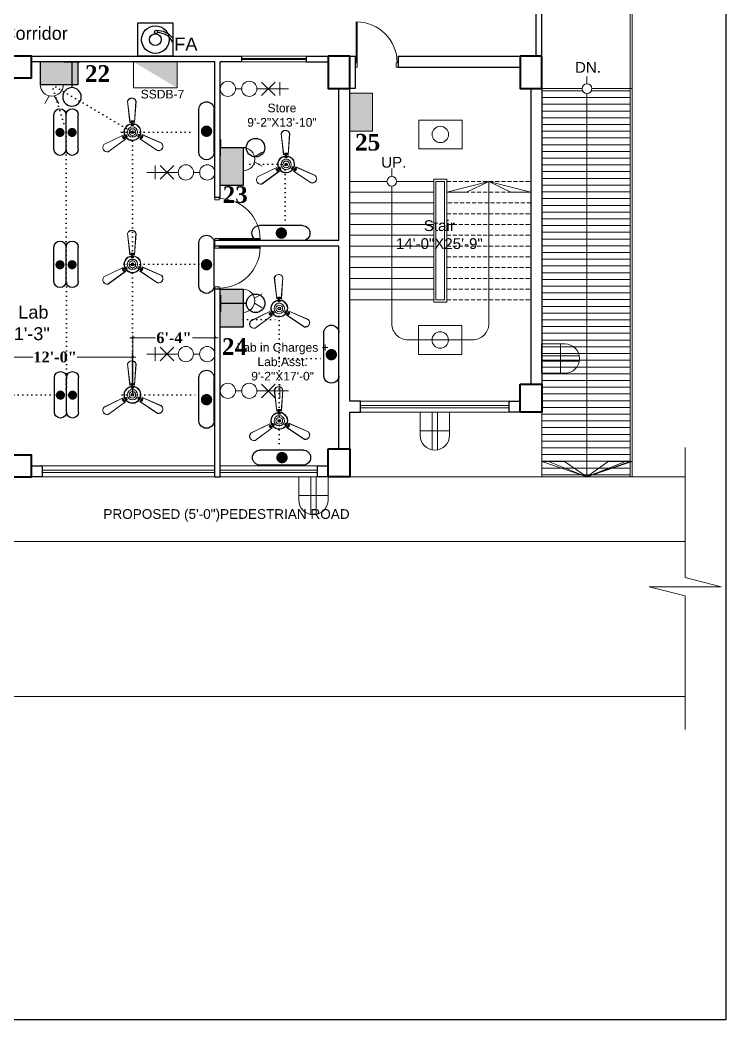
# Model space of a CAD drawing. Header units: inches. Extents: x -12 to 20935469, y -1604 to 24729220.
# Drawn here: x 20825584 to 20826238, y 24662370 to 24663298 of the extents above; entities that cross this region are included whole.
import ezdxf

# ---------------------------------------------------------------- set-up
doc = ezdxf.new("R2010")
doc.units = ezdxf.units.IN
doc.header["$LTSCALE"] = 0.03
doc.header["$MEASUREMENT"] = 0
doc.header["$PDMODE"] = 32
doc.header["$PDSIZE"] = 15
for name, pattern in [('ACAD_ISO02W100', [15, 12, -3]), ('DASHED2', [0.375, 0.25, -0.125]), ('DOT', [0.25, 0, -0.25])]:
    doc.linetypes.add(name, pattern=pattern)
for name, color, linetype, lineweight in [('0-elect.fixture-3 fan', 200, 'Continuous', 20), ('2', 7, 'Continuous', 9), ('AV_Text', 7, 'Continuous', 9), ('CL BOX', 90, 'ACAD_ISO02W100', 0), ('column', 1, 'Continuous', 40), ('Dimiention', 75, 'Continuous', 18), ('Door', 7, 'Continuous', 18), ('DOUBLE LIGHT', 210, 'Continuous', 0), ('E-CF', 4, 'Continuous', 30), ('Hatch', 253, 'Continuous', 15), ('line', 7, 'Continuous', 9), ('Main Wall', 7, 'Continuous', 30), ('RAIL', 23, 'Continuous', 13), ('STAIR', 46, 'Continuous', 15), ('wind.', 150, 'Continuous', 20)]:
    doc.layers.add(name, color=color, linetype=linetype, lineweight=lineweight)
for name, color, linetype in [('DIM TEXT 2025', 7, 'Continuous'), ('fire alarm', 10, 'Continuous'), ('H', 154, 'Continuous'), ('QP TEX', 7, 'Continuous'), ('SB TEXT', 215, 'DOT'), ('SSDB TXT', 7, 'Continuous'), ('TEXT', 7, 'Continuous'), ('w', 188, 'DOT')]:
    doc.layers.add(name, color=color, linetype=linetype)
doc.styles.add('2', font='swisscl.ttf')
doc.styles.add('RomanS', font='arial.ttf', dxfattribs={"height": 12})
doc.styles.get("Standard").update_dxf_attribs({"font": 'timesbd.ttf'})
doc.dimstyles.new('Standard 8', dxfattribs={"dimtxt": 7, "dimasz": 2, "dimexe": 2, "dimexo": 2, "dimgap": 2, "dimtad": 0, "dimdec": 0, "dimzin": 3, "dimdsep": 46, "dimlunit": 4, "dimtxsty": 'Standard', "dimblk": 'OBLIQUE', "dimcen": 3, "dimdle": 3, "dimclrd": 256, "dimclre": 256, "dimclrt": 256, "dimadec": 0, "dimazin": 0, "dimtfac": 1, "dimtdec": 0, "dimtix": 1, "dimtofl": 0, "dimtmove": 0, "dimatfit": 0, "dimldrblk": 'OBLIQUE', "dimfxl": 1, "dimtolj": 1, "dimtzin": 0, "dimlwd": -1, "dimlwe": -1, "dimarcsym": 0})

# ---------------------------------------------------------------- blocks, each defined once
blk = doc.blocks.new('$D40')
at = {"layer": 'Door'}
for p, q in [((1, 4), (1, 42)), ((2, 0), (2, 41.99)), ((1, 5), (0, 5)), ((2, 0), (0, 0)), ((2, 4), (1, 4)), ((39, 4), (38, 4)), ((38, 4), (38, 0)), ((40, 0), (38, 0)), ((40, 5), (38.99, 5)), ((39, 5), (39, 4))]:
    blk.add_line(p, q, dxfattribs=at)
blk.add_arc((1, 4), 38, 0, 90, dxfattribs=at)
blk = doc.blocks.new('E-CF')
at = {"layer": '0-elect.fixture-3 fan', "color": 230, "linetype": 'ByBlock', "lineweight": 13, "ltscale": 5}
for p, q in [((-1.45, 6.53), (-2.38, 20.87)), ((-1.35, 6.55), (-2.29, 20.85)), ((3.24, 20.73), (1.65, 6.48)), ((3.34, 20.73), (1.74, 6.45)), ((-19.63, -7.46), (-6.46, -1.71)), ((-19.57, -7.54), (-6.43, -1.8)), ((-4.99, -4.44), (-16.92, -12.4)), ((-4.93, -4.51), (-16.88, -12.49)), ((16.28, -13.26), (4.71, -4.73)), ((16.32, -13.17), (4.78, -4.66)), ((6.34, -2.1), (19.2, -8.44)), ((6.37, -2.01), (19.25, -8.36))]:
    blk.add_line(p, q, dxfattribs=at)
at = {"layer": '0-elect.fixture-3 fan', "color": 232, "linetype": 'ByBlock', "lineweight": 13, "ltscale": 5}
for p, q in [((-0.33, 6.68), (-0.62, 7.28)), ((-0.29, 7.46), (-0.15, 7.2)), ((-0.02, 6.87), (0.23, 7.01)), ((0.48, 7.43), (0.62, 7.18)), ((0.63, 6.66), (0.96, 7.25)), ((-0.35, 5.43), (-0.66, 4.81)), ((-0.35, 4.97), (-0.22, 4.72)), ((0.04, 5.2), (0.29, 5.33)), ((0.42, 4.9), (0.56, 4.65)), ((0.6, 5.41), (0.87, 4.78)), ((-6.08, -2.77), (-6.75, -2.79)), ((-6.68, -3.29), (-6.53, -3.05)), ((-6.31, -3.97), (-6.16, -3.73)), ((-5.94, -3.44), (-6.18, -3.29)), ((-5.62, -3.61), (-6, -4.17)), ((-4.99, -2.18), (-4.57, -1.62)), ((-4.52, -2.55), (-4.76, -2.41)), ((-4.53, -3.01), (-3.84, -2.97)), ((-4.46, -2.08), (-4.31, -1.83)), ((-4.13, -2.78), (-3.98, -2.54)), ((4.38, -3.22), (3.69, -3.14)), ((4.03, -2.81), (3.74, -2.8)), ((4.47, -2.17), (4.18, -2.17)), ((4.47, -2.63), (4.47, -2.91)), ((4.87, -2.41), (4.49, -1.83)), ((5.44, -3.87), (5.79, -4.45)), ((6.19, -4.13), (5.9, -4.12)), ((5.94, -3.05), (6.61, -3.1)), ((5.95, -3.42), (5.94, -3.7)), ((6.6, -3.47), (6.31, -3.46))]:
    blk.add_line(p, q, dxfattribs=at)
at = {"layer": '0-elect.fixture-3 fan', "color": 5, "lineweight": 13}
blk.add_line((0, 0), (0, 0), dxfattribs=at)
at = {"layer": '0-elect.fixture-3 fan', "color": 230, "linetype": 'ByBlock', "lineweight": 13, "ltscale": 5, "extrusion": (0, 0, -1)}
for centre, major_axis, start_param, end_param in [((0.46, 19.91), (-2.12, 2.12), 5.823867, 8.359631), ((0.46, 19.91), (-2.05, 2.05), 5.830329, 8.353169), ((0, 0), (-4.05, 4.05), 5.068563, 7.021343), ((0, 0), (-3.85, 3.85), 5.085186, 7.003917), ((0, 0), (4.72, 4.72), -1.003222, -0.833722), ((0, 0), (-4.05, 4.05), 0.879773, 2.832553), ((0, 0), (-3.85, 3.85), 0.896396, 2.815126), ((0, 0), (4.72, 4.72), -0.690743, -0.521244), ((0, 0), (-4.72, 4.72), 5.068843, 5.238343), ((0, 0), (4.72, 4.72), 3.185569, 3.355068), ((0, 0), (4.05, 4.05), 1.403372, 3.356151), ((0, 0), (-3.85, 3.85), 2.990791, 4.909522), ((0, 0), (4.72, 4.72), 1.403652, 1.573151), ((0, 0), (-4.72, 4.72), 2.66197, 2.831469), ((-17.47, -9.55), (-2.12, 2.12), 3.729471, 6.265236), ((-17.47, -9.55), (-2.05, 2.05), 3.735934, 6.258773), ((17, -10.35), (-2.12, 2.12), 1.635076, 4.170841), ((17, -10.35), (2.05, 2.05), 0.070743, 2.593582)]:
    blk.add_ellipse(centre, major_axis=major_axis, ratio=1, start_param=start_param, end_param=end_param, dxfattribs=at)
at = {"layer": '0-elect.fixture-3 fan', "color": 232, "linetype": 'ByBlock', "lineweight": 13, "ltscale": 5, "extrusion": (0, 0, -1)}
for centre, major_axis, start_param, end_param in [((-0.41, 7.39), (-0.169, 0.169), 5.038692, 7.013305), ((0, 0), (5.4, 5.4), -0.840677, -0.683789), ((-0.22, 7.33), (0.101, 0.101), 3.926991, 10.210176), ((0.11, 6.94), (0.101, 0.101), 3.926991, 10.210176), ((0.55, 7.31), (0.101, 0.101), 3.926991, 10.210176), ((0.75, 7.36), (-0.169, 0.169), 0.887007, 2.86162), ((-0.44, 4.71), (0.169, 0.169), 2.26283, 4.381754), ((-0.28, 4.84), (0.101, 0.101), 3.926991, 10.210176), ((0, 0), (3.17, 3.17), -0.878763, -0.645703), ((-2.18, 6.1), (-1.37, 1.37), 2.052913, 2.705807), ((0.17, 5.27), (0.101, 0.101), 3.926991, 10.210176), ((0.49, 4.78), (0.101, 0.101), 3.926991, 10.210176), ((2.58, 5.99), (1.46, 1.46), 3.643048, 4.257264), ((0.66, 4.68), (0.169, 0.169), 0.376965, 2.49589), ((-6.75, -3.02), (0.169, 0.169), 3.505001, 5.479614), ((0, 0), (-5.4, 5.4), 4.91891, 5.075797), ((-6.6, -3.17), (0.101, 0.101), 3.926991, 10.210176), ((-6.19, -4.04), (0.169, 0.169), 1.373501, 3.348114), ((-6.24, -3.85), (0.101, 0.101), 3.926991, 10.210176), ((-6.06, -3.36), (0.101, 0.101), 3.926991, 10.210176), ((-6.47, -0.75), (1.46, 1.46), 1.548653, 2.162869), ((-4.19, -4.93), (-1.37, 1.37), 6.241703, 6.894597), ((-4.64, -2.48), (-0.101, 0.101), 5.497787, 11.780972), ((-4.38, -1.76), (-0.169, 0.169), 6.136552, 8.255476), ((-4.38, -1.96), (-0.101, 0.101), 5.497787, 11.780972), ((-4.05, -2.66), (0.101, 0.101), 3.926991, 10.210176), ((0, 0), (-3.17, 3.17), 4.880824, 5.113884), ((-3.86, -2.73), (0.169, 0.169), 0.168435, 2.287359), ((3.72, -2.9), (0.169, 0.169), 2.471361, 4.590285), ((0, 0), (-3.17, 3.17), 2.786429, 3.019489), ((3.89, -2.81), (0.101, 0.101), 3.926991, 10.210176), ((4.29, -1.97), (-0.169, 0.169), 5.928021, 8.046946), ((4.33, -2.17), (0.101, 0.101), 3.926991, 10.210176), ((4.47, -2.77), (0.101, 0.101), 3.926991, 10.210176), ((3.89, -5.22), (-1.46, 1.46), 1.025054, 1.63927), ((6.36, -1.16), (1.37, 1.37), 2.576511, 3.229406), ((6, -4.32), (-0.169, 0.169), 2.981402, 4.956015), ((5.95, -3.56), (-0.101, 0.101), 5.497787, 11.780972), ((6.05, -4.13), (0.101, 0.101), 3.926991, 10.210176), ((0, 0), (-5.4, 5.4), 2.824515, 2.981402), ((6.45, -3.47), (-0.101, 0.101), 5.497787, 11.780972), ((6.6, -3.33), (-0.169, 0.169), 0.849902, 2.824515)]:
    blk.add_ellipse(centre, major_axis=major_axis, ratio=1, start_param=start_param, end_param=end_param, dxfattribs=at)
at = {"layer": '0-elect.fixture-3 fan', "linetype": 'ByBlock', "lineweight": 13, "ltscale": 5, "extrusion": (0, 0, -1)}
blk.add_ellipse((0.01, 0.03), major_axis=(-2.47, 2.47), ratio=1, start_param=5.497787, end_param=11.780972, dxfattribs=at)
at = {"layer": '0-elect.fixture-3 fan', "color": 200, "linetype": 'ByBlock', "lineweight": 13, "ltscale": 5, "extrusion": (0, 0, -1)}
blk.add_ellipse((0, 0), major_axis=(-1.61, 1.61), ratio=1, start_param=5.497787, end_param=11.780972, dxfattribs=at)
at = {"layer": '0-elect.fixture-3 fan', "color": 190, "linetype": 'ByBlock', "lineweight": 13, "ltscale": 5, "extrusion": (0, 0, -1)}
for major_axis, start_param, end_param in [((0.666, 0.666), 3.926991, 10.210176), ((-0.461, 0.461), 5.497787, 11.780972)]:
    blk.add_ellipse((0, 0), major_axis=major_axis, ratio=1, start_param=start_param, end_param=end_param, dxfattribs=at)
blk = doc.blocks.new('FDDF')
at = {"layer": 'line', "color": 6, "linetype": 'Continuous', "lineweight": 25, "ltscale": 50}
for p, q in [((7351582.6, 3307777.3), (7351582.6, 3307351.8)), ((7351732.3, 3307777.3), (7351732.3, 3307351.8))]:
    blk.add_line(p, q, dxfattribs=at)
at = {"layer": 'line', "color": 6, "linetype": 'Continuous', "lineweight": 40, "ltscale": 50, "const_width": 56.1}
blk.add_lwpolyline([(7351657.4, 3307596.9, 1), (7351657.4, 3307540.8, 1)], format="xyb", close=True, dxfattribs=at)
at = {"layer": 'line', "color": 6, "linetype": 'Continuous', "lineweight": 25, "ltscale": 50}
for centre, start, end in [((7351657.4, 3307777.3), 0, 180), ((7351657.4, 3307351.8), 180, 0)]:
    blk.add_arc(centre, 74.8, start, end, dxfattribs=at)
blk = doc.blocks.new('GGGGTG')
at = {"layer": 'line', "color": 5, "lineweight": -3, "xscale": -0.05365266185709679, "yscale": 0.05365266185709679, "zscale": 0.05365266185709679, "rotation": 270}
for p in [(11622999.06, 1222003.23), (11622999.06, 1221995.2)]:
    blk.add_blockref('FDDF', p, dxfattribs=at)
blk = doc.blocks.new('_Oblique')
at = {"color": 0, "linetype": 'ByBlock', "lineweight": -2}
blk.add_line((-0.5, -0.5), (0.5, 0.5), dxfattribs=at)
blk = doc.blocks.new('*D265')
at = {"layer": 'Defpoints', "color": 0, "transparency": 16777216}
for p in [(20825687.96, 24662985.27), (20825544.41, 24662950.28), (20825687.96, 24662950.28)]:
    blk.add_point(p, dxfattribs=at)
at = {"layer": 'DIM TEXT 2025', "lineweight": 0, "transparency": 16777216}
for p, q in [((20825541.41, 24662985.27), (20825595.61, 24662985.27)), ((20825544.41, 24662950.28), (20825544.41, 24662987.27)), ((20825690.96, 24662985.27), (20825636.76, 24662985.27)), ((20825687.96, 24662950.28), (20825687.96, 24662987.27))]:
    blk.add_line(p, q, dxfattribs=at)
at = {"layer": 'DIM TEXT 2025', "lineweight": 0, "transparency": 16777216, "xscale": 2, "yscale": 2, "zscale": 2, "rotation": 180}
blk.add_blockref('_Oblique', (20825544.41, 24662985.27), dxfattribs=at)
at = {"layer": 'DIM TEXT 2025', "lineweight": 0, "transparency": 16777216, "xscale": 2, "yscale": 2, "zscale": 2}
blk.add_blockref('_Oblique', (20825687.96, 24662985.27), dxfattribs=at)
at = {"layer": 'DIM TEXT 2025', "lineweight": 0, "transparency": 16777216, "insert": (20825616.18, 24662985.27), "char_height": 10, "attachment_point": 5}
blk.add_mtext('\\A1;12\'-0"', dxfattribs=at)
blk = doc.blocks.new('*D82')
at = {"layer": 'Defpoints', "color": 0, "transparency": 16777216}
for p in [(20825764.34, 24663003.16), (20825688.41, 24662950.28), (20825764.34, 24662950.28)]:
    blk.add_point(p, dxfattribs=at)
at = {"layer": 'DIM TEXT 2025', "lineweight": 0, "transparency": 16777216}
for p, q in [((20825685.41, 24663003.16), (20825709.29, 24663003.16)), ((20825688.41, 24662950.28), (20825688.41, 24663005.16)), ((20825767.34, 24663003.16), (20825743.47, 24663003.16)), ((20825764.34, 24662950.28), (20825764.34, 24663005.16))]:
    blk.add_line(p, q, dxfattribs=at)
at = {"layer": 'DIM TEXT 2025', "lineweight": 0, "transparency": 16777216, "xscale": 2, "yscale": 2, "zscale": 2, "rotation": 180}
blk.add_blockref('_Oblique', (20825688.41, 24663003.16), dxfattribs=at)
at = {"layer": 'DIM TEXT 2025', "lineweight": 0, "transparency": 16777216, "xscale": 2, "yscale": 2, "zscale": 2}
blk.add_blockref('_Oblique', (20825764.34, 24663003.16), dxfattribs=at)
at = {"layer": 'DIM TEXT 2025', "lineweight": 0, "transparency": 16777216, "insert": (20825726.38, 24663003.16), "char_height": 10, "attachment_point": 5}
blk.add_mtext('\\A1;6\'-4"', dxfattribs=at)
blk = doc.blocks.new('GGGFGFG')
at = {"layer": 'line', "color": 4, "ltscale": 50}
for p, q in [((7356688.2, 3293208.1), (7357003, 3293208.1)), ((7356688.2, 3292998.4), (7356688.2, 3293208.1)), ((7357003, 3293208.1), (7357003, 3292998.4)), ((7357003, 3292998.4), (7356688.2, 3292998.4))]:
    blk.add_line(p, q, dxfattribs=at)
blk.add_circle((7356845.6, 3293103.2), 59.6, dxfattribs=at)
blk = doc.blocks.new('fgftrfteter')
at = {"layer": 'Dimiention', "color": 4, "ltscale": 50}
for p, q in [((4580895, 2288123), (4580808, 2288269)), ((4580989, 2288123), (4581076, 2288269)), ((4580720, 2287906), (4581164, 2287906))]:
    blk.add_line(p, q, dxfattribs=at)
blk.add_arc((4580942, 2287906), 222, 0, 180, dxfattribs=at)
blk = doc.blocks.new('2PIN')
at = {"layer": 'H', "true_color": 0x000000, "transparency": 33554567}
h = blk.add_hatch(color=18, dxfattribs=at)
h.dxf.hatch_style = 1
h.paths.add_polyline_path([(20823027, 24658981.2), (20822972.3, 24658981.2), (20822972.3, 24658948.3), (20823027, 24658948.3)])
blk.add_lwpolyline([(20822972.3, 24658981.2), (20823027, 24658981.2), (20823027, 24658948.3), (20822972.3, 24658948.3)], close=True)
at = {"layer": '2', "color": 6, "lineweight": 25, "transparency": 33554648, "xscale": 0.07559514081214198, "yscale": 0.07559514081214198, "zscale": 0.07559514081214198}
blk.add_blockref('fgftrfteter', (20476692.1, 24486026.6), dxfattribs=at)
blk = doc.blocks.new('JUJUJUKIII')
at = {"layer": 'H', "ltscale": 50, "true_color": 0x999999, "transparency": 33554556}
h = blk.add_hatch(color=253, dxfattribs=at)
h.dxf.hatch_style = 1
h.paths.add_polyline_path([(7363219.9, 3291034.2), (7363425.7, 3291034.2), (7363425.7, 3291376.7), (7363219.9, 3291376.7)])
at = {"layer": 'Dimiention', "color": 4, "ltscale": 50}
blk.add_lwpolyline([(7363219.9, 3291034.2), (7363425.7, 3291034.2), (7363425.7, 3291376.7), (7363219.9, 3291376.7)], close=True, dxfattribs=at)
blk = doc.blocks.new('bulb')
at = {"layer": 'line', "color": 4, "lineweight": 25, "ltscale": 50}
for p, q in [((20823168.7, 24658803.9), (20823168.7, 24658777.6)), ((20823168.7, 24658790.8), (20823209.9, 24658790.8))]:
    blk.add_line(p, q, dxfattribs=at)
blk.add_circle((20823224.6, 24658790.8), 14.7, dxfattribs=at)
blk = doc.blocks.new('DFDEDRFE')
at = {"layer": 'Dimiention', "ltscale": 50}
for p, q in [((7351174, 3290082), (7350910, 3290082)), ((7350959, 3289749), (7350959, 3290082)), ((7351174, 3290082), (7351174, 3289749)), ((7351174, 3289945), (7350745, 3289945)), ((7351174, 3289886), (7350745, 3289886)), ((7351174, 3289749), (7350910, 3289749))]:
    blk.add_line(p, q, dxfattribs=at)
blk.add_arc((7350910, 3289915), 167, 90, 270, dxfattribs=at)
blk = doc.blocks.new('U7TYT')
at = {"layer": 'Dimiention', "ltscale": 50, "transparency": 33554590}
h = blk.add_hatch(color=253, dxfattribs=at)
h.dxf.hatch_style = 1
h.paths.add_polyline_path([(7347319.5, 3290479.6), (7346977, 3290273.9), (7347319.5, 3290273.9)])
at = {"layer": 'Dimiention', "color": 4, "ltscale": 50}
blk.add_lwpolyline([(7347319.5, 3290273.9), (7347319.5, 3290479.6), (7346977, 3290479.6), (7346977, 3290273.9)], close=True, dxfattribs=at)
blk = doc.blocks.new('gy')
at = {"layer": 'Dimiention', "color": 18, "ltscale": 50, "true_color": 0x000000}
for p, q in [((3543696.38, 5183214.14), (3543682.58, 5183214.14)), ((3543686.26, 5183217.13), (3543686.26, 5183211.14)), ((3543688.4, 5183217.13), (3543694.39, 5183211.14)), ((3543694.39, 5183217.13), (3543688.4, 5183211.14)), ((3543705.77, 5183214.14), (3543703.06, 5183214.14))]:
    blk.add_line(p, q, dxfattribs=at)
for centre in [(3543699.72, 5183214.14), (3543709.11, 5183214.14)]:
    blk.add_circle(centre, 3.34, dxfattribs=at)
blk = doc.blocks.new('fire alrm')
at = {"layer": 'fire alarm'}
blk.add_lwpolyline([(20824372.37, 24663295.02), (20824404.8, 24663295.02), (20824404.8, 24663264.04), (20824372.37, 24663264.04)], close=True, dxfattribs=at)
at = {"layer": 'fire alarm', "ltscale": 50}
for centre, radius in [((20824388.59, 24663279.53), 12.75), ((20824388.58, 24663279.53), 5.49)]:
    blk.add_circle(centre, radius, dxfattribs=at)
at = {"layer": 'fire alarm'}
blk.add_circle((20824389.11, 24663286.53), 1.46, dxfattribs=at)
for centre, radius, start, end in [((20824390.38, 24663269.56), 18.31, 38.0837, 92.10277), ((20824390.4, 24663269.89), 16.11, 26.61592, 89.70005)]:
    blk.add_arc(centre, radius, start, end, dxfattribs=at)
at = {"insert": (20824406.14, 24663281.42), "char_height": 12, "attachment_point": 1, "style": 'RomanS'}
blk.add_mtext_dynamic_manual_height_columns('FA', width=21.6697, gutter_width=60, heights=[0], dxfattribs=at)

msp = doc.modelspace()

# ---------------------------------------------------------------- hatches: boundary and pattern name
at = {"layer": 'STAIR', "lineweight": 5}
h = msp.add_hatch(dxfattribs=at)
h.set_pattern_fill('ANSI31', color=253, scale=50, angle=135)
h.set_pattern_definition([(180, (-6894.41, -60761.468), (-4e-16, -6.25), [])])
edge = h.paths.add_edge_path()
edge.add_arc((20826109.34, 24663234.26), 4.45, 180, 360)
edge.add_line((20826113.79, 24663234.26), (20826149.34, 24663234.26))
edge.add_line((20826149.34, 24663234.26), (20826149.34, 24662874.26))
edge.add_line((20826149.34, 24662874.26), (20826067.34, 24662874.26))
edge.add_line((20826067.34, 24662874.26), (20826067.34, 24663234.26))
edge.add_line((20826067.34, 24663234.26), (20826104.9, 24663234.26))

# ---------------------------------------------------------------- linework, layer by layer
at = {"layer": 'column', "lineweight": 40, "ltscale": 20}
for points in [[(20825564.37, 24663264.28), (20825564.37, 24663244.28), (20825594.37, 24663244.28), (20825594.37, 24663264.28)], [(20825889.37, 24663264.28), (20825869.37, 24663264.28), (20825869.37, 24663234.28), (20825889.37, 24663234.28)], [(20826067.34, 24663264.28), (20826047.34, 24663264.28), (20826047.34, 24663234.28), (20826067.34, 24663234.28)], [(20826047.34, 24662960.25), (20826067.34, 24662960.25), (20826067.34, 24662934.25), (20826047.34, 24662934.25)], [(20825869.37, 24662900.28), (20825889.37, 24662900.28), (20825889.37, 24662874.28), (20825869.37, 24662874.28)], [(20825564.37, 24662894.28), (20825564.37, 24662874.28), (20825594.37, 24662874.28), (20825594.37, 24662894.28)]]:
    msp.add_lwpolyline(points, close=True, dxfattribs=at)
at = {"layer": 'Defpoints'}
msp.add_lwpolyline([(20823799.37, 24663985.03), (20826238.23, 24663985.03), (20826238.23, 24662370.32), (20823799.37, 24662370.32)], close=True, dxfattribs=at)
at = {"layer": 'Hatch'}
for p, q in [((20826067.34, 24663234.26), (20826104.9, 24663234.26)), ((20826113.79, 24663234.26), (20826151.34, 24663234.26)), ((20826200.47, 24662901.42), (20826200.47, 24662780.74)), ((20825889.37, 24662874.28), (20826200.47, 24662874.29)), ((20826200.47, 24662780.74), (20826233.87, 24662772.29)), ((20826200.47, 24662772.29), (20826167.07, 24662772.29)), ((20826200.47, 24662763.83), (20826167.07, 24662772.29)), ((20826233.87, 24662772.29), (20826200.47, 24662772.29)), ((20826200.47, 24662763.83), (20826200.47, 24662639.88)), ((20823870.42, 24662670.29), (20826200.47, 24662670.29))]:
    msp.add_line(p, q, dxfattribs=at)
at = {"layer": 'Hatch', "lineweight": 0}
msp.add_line((20825377.34, 24662814.29), (20826200.47, 24662814.29), dxfattribs=at)
at = {"layer": 'Main Wall', "lineweight": 30}
for p, q in [((20826062.34, 24663264.28), (20826062.34, 24663339.28)), ((20826067.34, 24663264.28), (20826067.34, 24663339.28)), ((20825594.37, 24663264.26), (20825789.37, 24663264.27)), ((20825789.37, 24663264.27), (20825789.37, 24663264.27)), ((20825789.37, 24663259.27), (20825789.37, 24663264.27)), ((20825849.37, 24663259.27), (20825849.37, 24663264.27)), ((20825849.37, 24663264.27), (20825869.37, 24663264.27)), ((20825934.37, 24663264.29), (20826047.34, 24663264.29)), ((20825934.37, 24663264.29), (20825934.37, 24663254.26)), ((20825764.37, 24663259.27), (20825594.37, 24663259.26)), ((20825764.37, 24663133.29), (20825764.37, 24663259.27)), ((20825789.37, 24663259.27), (20825769.37, 24663259.27)), ((20825769.37, 24663133.29), (20825769.37, 24663259.27)), ((20825849.37, 24663259.27), (20825869.37, 24663259.27)), ((20825934.37, 24663254.26), (20826047.34, 24663254.26)), ((20825879.37, 24663093.29), (20825879.37, 24663234.28)), ((20825889.37, 24662944.25), (20825889.37, 24663234.28)), ((20826057.34, 24663234.26), (20826057.34, 24662960.25)), ((20826067.34, 24663234.26), (20826067.34, 24662960.25)), ((20825769.37, 24663133.29), (20825764.37, 24663133.29)), ((20825764.37, 24663088.29), (20825764.37, 24663093.29)), ((20825879.37, 24663093.29), (20825764.37, 24663093.29)), ((20825879.37, 24663088.29), (20825764.37, 24663088.29)), ((20825879.37, 24662900.28), (20825879.37, 24663088.29)), ((20825764.37, 24662874.28), (20825764.37, 24663048.29)), ((20825769.37, 24663048.29), (20825764.37, 24663048.29)), ((20825769.37, 24662874.28), (20825769.37, 24663048.29)), ((20825889.37, 24662900.28), (20825889.37, 24662934.25)), ((20825764.37, 24662874.28), (20825769.37, 24662874.28))]:
    msp.add_line(p, q, dxfattribs=at)
msp.add_lwpolyline([(20825894.37, 24663234.26), (20825889.37, 24663234.26), (20825889.37, 24663264.28), (20825894.37, 24663264.28)], close=True, dxfattribs=at)
for points in [[(20825889.37, 24662934.25), (20825899.37, 24662934.25), (20825899.37, 24662944.25), (20825889.37, 24662944.25)], [(20826047.34, 24662934.25), (20826037.34, 24662934.25), (20826037.34, 24662944.25), (20826047.34, 24662944.25)], [(20825594.37, 24662884.28), (20825604.37, 24662884.28), (20825604.37, 24662874.28), (20825594.37, 24662874.28)], [(20825869.37, 24662874.28), (20825859.37, 24662874.28), (20825859.37, 24662884.28), (20825869.37, 24662884.28)]]:
    msp.add_lwpolyline(points, dxfattribs=at)
at = {"layer": 'RAIL', "lineweight": 9}
for p, q in [((20826067.34, 24662888.53), (20826073.55, 24662888.53)), ((20826151.34, 24662888.53), (20826145.14, 24662888.53))]:
    msp.add_line(p, q, dxfattribs=at)
at = {"layer": 'RAIL', "color": 6, "lineweight": 5}
for points in [[(20825979.34, 24663150.25), (20825967.34, 24663150.25), (20825967.34, 24663036.25), (20825979.34, 24663036.25)], [(20825977.34, 24663148.25), (20825969.34, 24663148.25), (20825969.34, 24663038.25), (20825977.34, 24663038.25)]]:
    msp.add_lwpolyline(points, close=True, dxfattribs=at)
at = {"layer": 'STAIR', "color": 253, "lineweight": 5}
for p, q in [((20826149.34, 24663412.26), (20826149.34, 24662874.26)), ((20826151.34, 24663414.26), (20826151.34, 24662874.26)), ((20826109.34, 24663238.7), (20826109.34, 24663245.49)), ((20826067.34, 24662934.25), (20826067.34, 24662874.28)), ((20826109.34, 24662874.28), (20826067.34, 24662888.53)), ((20826073.55, 24662888.53), (20826109.34, 24662874.28)), ((20826109.34, 24662874.28), (20826151.34, 24662888.53)), ((20826145.14, 24662888.53), (20826109.34, 24662874.28))]:
    msp.add_line(p, q, dxfattribs=at)
at = {"layer": 'STAIR', "lineweight": 9}
msp.add_line((20825928.36, 24663160.34), (20825928.36, 24663152.69), dxfattribs=at)
at = {"layer": 'STAIR', "color": 32, "lineweight": 5}
for p, q in [((20825889.37, 24663148.25), (20825923.91, 24663148.25)), ((20825932.8, 24663148.25), (20825967.34, 24663148.25)), ((20825889.37, 24663138.25), (20825967.34, 24663138.25)), ((20825889.37, 24663128.25), (20825967.34, 24663128.25)), ((20825889.37, 24663118.25), (20825967.34, 24663118.25)), ((20825889.37, 24663108.25), (20825967.34, 24663108.25)), ((20825889.37, 24663098.25), (20825967.34, 24663098.25)), ((20825889.37, 24663088.25), (20825967.34, 24663088.25)), ((20825889.37, 24663078.25), (20825967.34, 24663078.25)), ((20825889.37, 24663068.25), (20825967.34, 24663068.25)), ((20825889.37, 24663058.25), (20825967.34, 24663058.25)), ((20825889.37, 24663048.25), (20825967.34, 24663048.25)), ((20825889.37, 24663038.25), (20825967.34, 24663038.25))]:
    msp.add_line(p, q, dxfattribs=at)
at = {"layer": 'STAIR', "color": 32, "linetype": 'DASHED2', "lineweight": 5, "ltscale": 500}
for p, q in [((20825979.34, 24663148.25), (20826057.34, 24663148.25)), ((20825979.34, 24663138.25), (20826057.34, 24663138.25)), ((20826057.34, 24663128.25), (20825979.34, 24663128.25)), ((20825979.34, 24663118.25), (20826057.34, 24663118.25)), ((20825979.34, 24663108.25), (20826057.34, 24663108.25)), ((20825979.34, 24663098.25), (20826057.34, 24663098.25)), ((20825979.34, 24663088.25), (20826057.34, 24663088.25)), ((20825979.34, 24663078.25), (20826057.34, 24663078.25)), ((20825979.34, 24663068.25), (20826057.34, 24663068.25)), ((20825979.34, 24663058.25), (20826057.34, 24663058.25)), ((20825979.34, 24663048.25), (20826057.34, 24663048.25)), ((20825979.34, 24663038.25), (20826057.34, 24663038.25))]:
    msp.add_line(p, q, dxfattribs=at)
at = {"layer": 'STAIR', "color": 253, "lineweight": 5}
msp.add_lwpolyline([(20826109.34, 24663229.81), (20826109.35, 24662874.28), (20826067.34, 24662888.53), (20826088.43, 24662888.42), (20826109.35, 24662874.29), (20826149.34, 24662888.53), (20826129.08, 24662888.5), (20826109.34, 24662874.29)], dxfattribs=at)
at = {"layer": 'STAIR', "lineweight": 9}
msp.add_lwpolyline([(20826018.34, 24663148.25), (20826057.34, 24663138.25), (20826038.69, 24663138.25), (20826018.34, 24663148.25), (20825979.34, 24663138.25), (20825997.77, 24663138.25), (20826018.34, 24663148.25), (20826018.34, 24663016.25, -0.414214), (20826003.34, 24663001.25), (20825943.36, 24663001.25, -0.414214), (20825928.36, 24663016.25), (20825928.36, 24663143.8)], format="xyb", dxfattribs=at)
at = {"layer": 'STAIR', "color": 253, "lineweight": 5}
msp.add_circle((20826109.34, 24663234.26), 4.45, dxfattribs=at)
at = {"layer": 'STAIR', "lineweight": 9}
msp.add_circle((20825928.36, 24663148.25), 4.45, dxfattribs=at)
at = {"layer": 'w', "linetype": 'DOT', "lineweight": 30, "ltscale": 550, "transparency": 33554661}
for p, q in [((20825613.15, 24663238.15), (20825687.96, 24663193.97)), ((20825613.15, 24663238.15), (20825626.36, 24663195.2)), ((20825626.4, 24663193.97), (20825626.81, 24662950.28)), ((20825677.79, 24663193.97), (20825749.61, 24663193.97)), ((20825678.29, 24663193.97), (20825688.04, 24663193.97)), ((20825688.04, 24663193.97), (20825687.96, 24662949.18)), ((20825830.43, 24663164), (20825790.52, 24663164.39)), ((20825829.65, 24663163.22), (20825829.65, 24663107.31)), ((20825749.61, 24663071.34), (20825678.29, 24663071.29)), ((20825824.06, 24662926.17), (20825824.06, 24663030.84)), ((20825790.5, 24663020.09), (20825824.06, 24663020.09)), ((20825687.97, 24662988.88), (20825687.96, 24662950.28)), ((20825824.06, 24662983.97), (20825865.35, 24662983.97)), ((20825626.33, 24662968.53), (20825626.32, 24662950.28)), ((20825544.04, 24662950.28), (20825638.04, 24662950.28)), ((20825678.29, 24662950.28), (20825749.61, 24662950.28)), ((20825824.06, 24662926.17), (20825824.06, 24662899.04))]:
    msp.add_line(p, q, dxfattribs=at)
at = {"layer": 'wind.', "lineweight": 5}
for p, q in [((20825789.37, 24663264.27), (20825849.37, 24663264.27)), ((20825789.37, 24663262.27), (20825849.37, 24663262.27)), ((20825789.37, 24663261.27), (20825849.37, 24663261.27)), ((20825789.37, 24663259.27), (20825849.37, 24663259.27)), ((20826037.34, 24662944.25), (20825898.99, 24662944.25)), ((20826037.34, 24662940.25), (20825899.37, 24662940.25)), ((20826037.34, 24662938.25), (20825899.37, 24662938.25)), ((20826037.34, 24662934.25), (20825899.37, 24662934.25)), ((20825604.37, 24662884.28), (20825764.37, 24662884.28)), ((20825604.37, 24662880.28), (20825764.37, 24662880.28)), ((20825604.37, 24662880.28), (20825764.37, 24662880.28)), ((20825769.37, 24662884.28), (20825859.37, 24662884.28)), ((20825769.37, 24662880.28), (20825859.37, 24662880.28)), ((20825769.37, 24662880.28), (20825859.37, 24662880.28)), ((20825604.37, 24662878.28), (20825764.37, 24662878.28)), ((20825604.37, 24662878.28), (20825764.37, 24662878.28)), ((20825604.37, 24662874.28), (20825764.37, 24662874.28)), ((20825769.37, 24662878.28), (20825859.37, 24662878.28)), ((20825769.37, 24662874.28), (20825859.37, 24662874.28))]:
    msp.add_line(p, q, dxfattribs=at)

# ---------------------------------------------------------------- block references
for name, p, xscale, yscale, zscale, rotation in [('2PIN', (7437081.11, 40518193.37), -0.6429687876420657, 0.6429687876420657, 0.6429687876420657, 180), ('bulb', (35220816.5, 36819303.77), -0.5837749611745884, 0.5837749611745884, 0.5837749611745884, 90), ('bulb', (8658687.01, 10277323.19), 0.5837749611745884, 0.5837749611745884, 0.5837749611745884, 359.9560526296512), ('2PIN', (4981109.32, 38063858.03), 0.6429687876420657, 0.6429687876420657, 0.6429687876420657, 269.9560526296513), ('2PIN', (4981109.3, 38063726.75), 0.6429687876420657, 0.6429687876420657, 0.6429687876420657, 269.9560526296513), ('bulb', (8658687.07, 10277178.76), 0.5837749611745884, 0.5837749611745884, 0.5837749611745884, 359.9560526296512)]:
    msp.add_blockref(name, p, dxfattribs=dict(xscale=xscale, yscale=yscale, zscale=zscale, rotation=rotation))
at = {"layer": 'CL BOX', "color": 5, "xscale": -0.127552882082143, "yscale": 0.127552882082143, "zscale": 0.127552882082143, "rotation": 359.9998993550784}
for p in [(21764359.53, 24243145.32), (21764359.4, 24242954.64)]:
    msp.add_blockref('GGGFGFG', p, dxfattribs=at)
at = {"layer": 'Dimiention', "yscale": 2.112111447955701, "zscale": 2.112111447955701, "rotation": 180}
for p, xscale in [((28310485.01, 35610760.01), 2.112111447955701), ((13341048.74, 35610682.46), -2.112111447955701), ((13341048.71, 35610513.95), -2.112111447955701), ((28310485.01, 35610479.84), 2.112111447955701)]:
    msp.add_blockref('gy', p, dxfattribs=dict(at, xscale=xscale))
at = {"layer": 'Door'}
msp.add_blockref('$D40', (20825894.37, 24663254.26), dxfattribs=at)
at = {"layer": 'Door', "xscale": -1, "rotation": 270}
msp.add_blockref('$D40', (20825764.37, 24663093.29), dxfattribs=at)
at = {"layer": 'Door', "rotation": 270}
msp.add_blockref('$D40', (20825764.37, 24663088.29), dxfattribs=at)
at = {"layer": 'DOUBLE LIGHT', "xscale": 1.398727522837716, "yscale": 1.398727522837716, "zscale": 1.398727522837716, "rotation": 270}
for p in [(18564673.95, 41168820.34), (18564673.95, 41168697.63), (18564674.4, 41168576.65)]:
    msp.add_blockref('GGGGTG', p, dxfattribs=at)
at = {"layer": 'E-CF', "xscale": -1.378879578969062, "yscale": 1.378879578969062, "zscale": 1.378879578969062}
for p in [(20825687.96, 24663193.97), (20825830.43, 24663164), (20825687.96, 24663071.26), (20825824.06, 24663030.37), (20825687.96, 24662950.28), (20825824.06, 24662926.17)]:
    msp.add_blockref('E-CF', p, dxfattribs=at)
at = {"layer": 'line', "color": 5}
for name, p, xscale, yscale, zscale, rotation in [('U7TYT', (19954801.54, 25053299.03), -0.1185378862922786, 0.1185378862922786, 0.1185378862922786, 179.9988390966592), ('FDDF', (20136930.82, 24973102.95), -0.09369666655797602, 0.09369666655797602, 0.09369666655797602, 179.9999999896241), ('FDDF', (20515917.82, 23974274.5), -0.09369666655797602, 0.09369666655797602, 0.09369666655797602, 269.999999989624), ('FDDF', (20136930.82, 24972979.11), -0.09369666655797602, 0.09369666655797602, 0.09369666655797602, 179.9999999896241), ('FDDF', (20137046.57, 24972895.71), -0.09369666655797602, 0.09369666655797602, 0.09369666655797602, 179.9999999896241), ('FDDF', (20136930.82, 24972853.94), -0.09369666655797602, 0.09369666655797602, 0.09369666655797602, 179.9999999896241), ('DFDEDRFE', (20557370.51, 24062764.21), -0.08164275207711336, 0.08164275207711336, 0.08164275207711336, 269.9999927168131), ('FDDF', (20515918.41, 23974066.23), -0.09369666655797602, 0.09369666655797602, 0.09369666655797602, 269.999999989624), ('DFDEDRFE', (20557257.94, 24062704.24), -0.08164275207711336, 0.08164275207711336, 0.08164275207711336, 269.9999927168131)]:
    msp.add_blockref(name, p, dxfattribs=dict(at, xscale=xscale, yscale=yscale, zscale=zscale, rotation=rotation))
for name, p, xscale, yscale, zscale in [('JUJUJUKIII', (21581988.47, 24325261.29), -0.1026830631760966, 0.1026830631760966, 0.1026830631760966), ('DFDEDRFE', (21426237.4, 24394386.16), -0.08164275207711336, 0.08164275207711336, 0.08164275207711336)]:
    msp.add_blockref(name, p, dxfattribs=dict(at, xscale=xscale, yscale=yscale, zscale=zscale))
at = {"layer": 'QP TEX'}
msp.add_blockref('fire alrm', (1320.59, 0.22), dxfattribs=at)

# ---------------------------------------------------------------- texts
at = {"layer": 'AV_Text', "ltscale": 20, "insert": (20825894.41, 24662844.19), "char_height": 9, "width": 238.5502, "attachment_point": 3}
msp.add_mtext('\\pxqc;{\\fArial CE|b0|i0|c0|p34;PROPOSED (5\'-0")PEDESTRIAN ROAD }', dxfattribs=at)
at = {"layer": 'SB TEXT', "char_height": 15.435, "width": 227.4581, "attachment_point": 8, "rotation": 0}
for s, insert in [('\\A1;22', (20825655.53, 24663240.55)), ('\\A1;25', (20825906.01, 24663176.64)), ('\\A1;23', (20825783.18, 24663128.04)), ('\\A1;24', (20825782.57, 24662987.31))]:
    msp.add_mtext(s, dxfattribs=dict(at, insert=insert))
at = {"layer": 'SSDB TXT', "lineweight": 5, "ltscale": 20, "insert": (20825715.77, 24663233.15), "char_height": 8, "attachment_point": 2, "style": '2'}
msp.add_mtext_dynamic_manual_height_columns('{\\fArial|b0|i0|c0|p34;\\C0;SSDB-7}', width=104.7597, gutter_width=0.5, heights=[0], dxfattribs=at)
at = {"layer": 'TEXT', "color": 30, "lineweight": 5, "ltscale": 20, "attachment_point": 2, "style": '2'}
for s, width, gutter_width, insert, char_height in [("\\pxsm1,qc;{\\fArial|b0|i0|c0|p34;\\C0;10' Wide Corridor}", 227.8899, 0.75, (20825563.04, 24663291.61), 12), ('{\\fArial|b0|i0|c0|p34;\\C0;DN.}', 104.7597, 0.5, (20826110.29, 24663259.02), 10), ('{\\fArial|b0|i0|c0|p34;\\C0;Store\\P9\'-2"X13\'-10"}', 104.7597, 0.5, (20825826.54, 24663220.36), 8), ('{\\fArial|b0|i0|c0|p34;\\C0;UP.}', 104.7597, 0.5, (20825930.23, 24663170.99), 10), ('{\\fArial|b0|i0|c0|p34;\\C0;Stair\\P14\'-0"X25\'-9"}', 104.7597, 0.5, (20825972.47, 24663112.19), 10), ('\\pxsm1,qc;{\\fArial|b0|i0|c0|p34;\\C0;Concrete Lab\\P35\'-7" x 31\'-3" }', 235.5919, 0.75, (20825559.72, 24663032.97), 12), ('{\\fArial|b0|i0|c0|p34;\\C0;Lab in Charges + Lab Asst. \\P9\'-2"X17\'-0"}', 104.7597, 0.5, (20825827.15, 24662998.23), 8)]:
    msp.add_mtext_dynamic_manual_height_columns(s, width=width, gutter_width=gutter_width, heights=[0], dxfattribs=dict(at, insert=insert, char_height=char_height))

# ---------------------------------------------------------------- dimensions: what is measured, and where the dimension line sits
at = {"layer": 'DIM TEXT 2025', "lineweight": 0}
dim = msp.add_linear_dim(base=(20825764.34, 24663003.16), p1=(20825688.41, 24662950.28), p2=(20825764.34, 24662950.28), dimstyle='Standard 8', override={"dimtxt": 10, "dimexo": 0, "dimlwd": 0, "dimlwe": 0}, dxfattribs=at)
dim.commit()
dim.dimension.update_dxf_attribs({"geometry": '*D82', "text_midpoint": (20825726.38, 24663003.16), "dimtype": 160})
dim = msp.add_linear_dim(base=(20825687.96, 24662985.27), p1=(20825544.41, 24662950.28), p2=(20825687.96, 24662950.28), dimstyle='Standard 8', override={"dimtxt": 10, "dimexo": 0, "dimlwd": 0, "dimlwe": 0}, dxfattribs=at)
dim.commit()
dim.dimension.update_dxf_attribs({"geometry": '*D265', "text_midpoint": (20825616.18, 24662985.27)})

doc.saveas('drawing.dxf')
